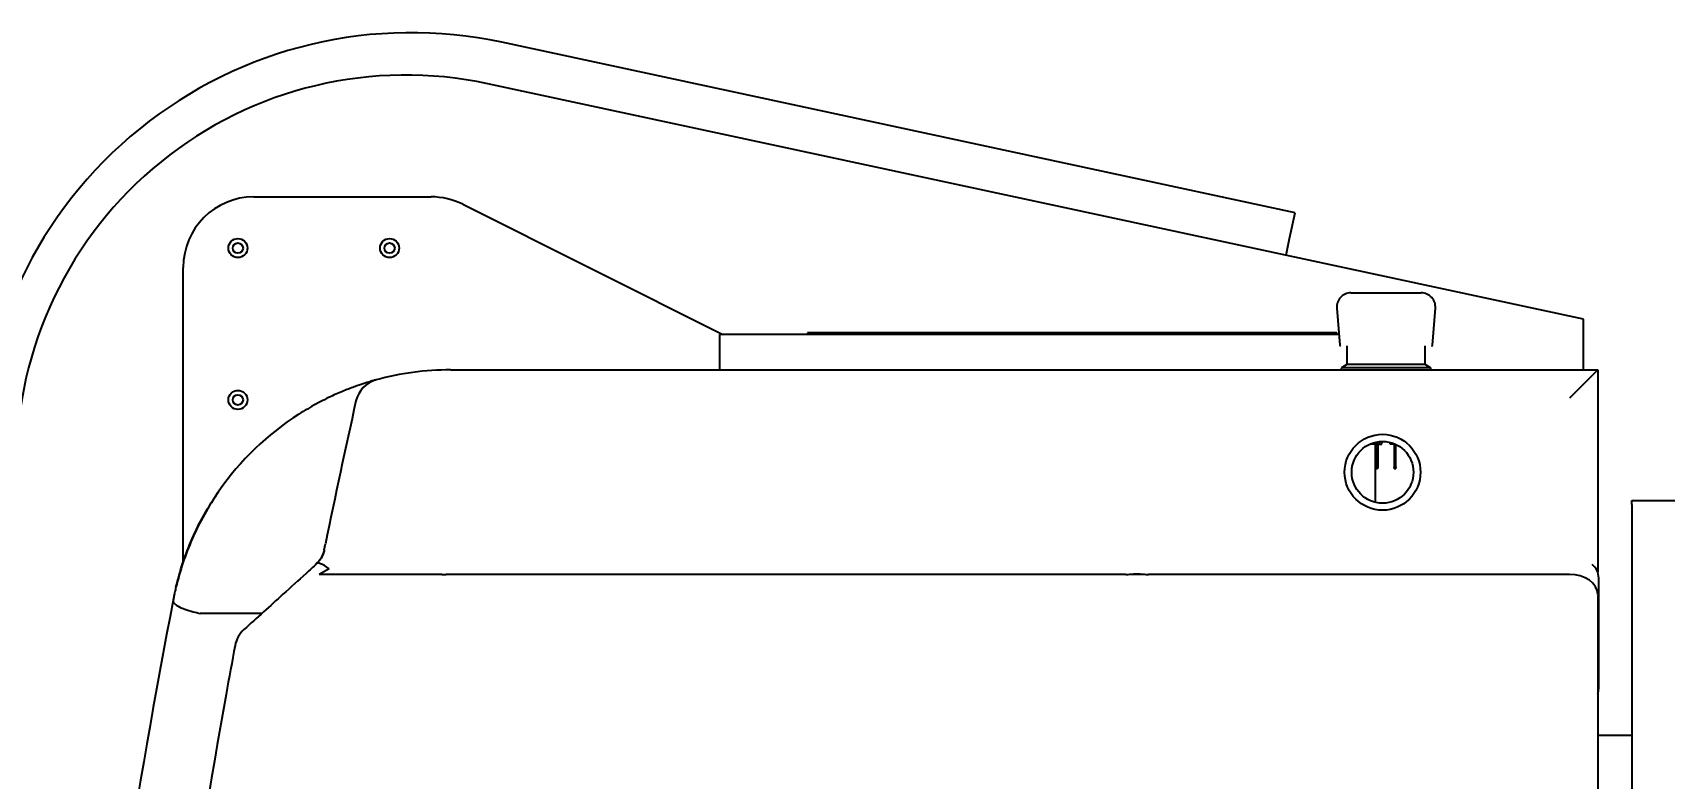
# Model space of a CAD drawing. Header units: millimetres. Extents: x -151 to 542, y -128 to 292.
# Drawn here: x 50.46 to 73.59, y 111.12 to 121.68 of the extents above; entities that cross this region are included whole.
import ezdxf

# ---------------------------------------------------------------- set-up
doc = ezdxf.new("R2010")
doc.units = ezdxf.units.MM
doc.styles.add('SLDTEXTSTYLE3', font='TXT', dxfattribs={"width": 0.7})
doc.dimstyles.new('SLDDIMSTYLE3', dxfattribs={"dimtxt": 2.857707, "dimasz": 1.5, "dimexe": 0, "dimexo": 0.0625, "dimgap": 0.714427, "dimtad": 1, "dimlfac": 20, "dimrnd": 1e-09, "dimzin": 12, "dimdsep": 46, "dimtxsty": 'SLDTEXTSTYLE3', "dimsah": 1, "dimcen": 0.09, "dimadec": 0, "dimazin": 3, "dimtfac": 1, "dimtmove": 0, "dimatfit": 0, "dimfxl": 1, "dimfrac": 2, "dimtolj": 1, "dimtzin": 12, "dimarcsym": 0})

# ---------------------------------------------------------------- blocks, each defined once
blk = doc.blocks.new('_D_4')
at = {"color": 7, "linetype": 'Continuous', "lineweight": 18}
for p, q in [((95.481, 111.305), (95.481, 113.305)), ((95.481, 102.305), (95.481, 111.305)), ((95.481, 102.305), (95.481, 100.305))]:
    blk.add_line(p, q, dxfattribs=at)
for points in [[(95.481, 111.305), (95.781, 112.805), (95.181, 112.805)], [(95.481, 102.305), (95.181, 100.805), (95.781, 100.805)]]:
    blk.add_solid(points, dxfattribs=at)
at = {"color": 7, "linetype": 'Continuous', "lineweight": 18, "insert": (92.071, 104.019), "char_height": 2.6458, "attachment_point": 1, "rotation": 90, "style": 'SLDTEXTSTYLE3'}
blk.add_mtext('180', dxfattribs=at)

msp = doc.modelspace()

# ---------------------------------------------------------------- linework, layer by layer
at = {"color": 7, "linetype": 'Continuous', "lineweight": 25}
for p, q in [((68.3541, 119.12994), (57.11021, 121.54344)), ((72.44226, 117.62265), (56.90929, 120.9568)), ((53.59226, 119.35484), (56.10619, 119.35484)), ((56.5534, 119.24927), (60.24226, 117.40484)), ((68.27539, 118.76329), (68.3541, 119.12994)), ((68.22487, 118.52791), (68.27539, 118.76329)), ((52.59226, 114.1843), (52.59226, 118.35484)), ((68.94315, 117.77853), (68.98612, 117.25355)), ((70.29839, 117.25355), (70.34136, 117.77853)), ((72.44226, 116.90484), (72.44226, 117.62265)), ((60.19226, 117.40484), (60.19226, 116.90484)), ((60.69226, 117.40484), (60.19226, 117.40484)), ((68.97374, 117.40484), (60.69226, 117.40484)), ((61.44226, 117.42984), (61.44226, 117.40484)), ((61.69226, 117.42984), (61.44226, 117.42984)), ((68.69226, 117.42984), (61.69226, 117.42984)), ((68.94226, 117.42984), (68.69226, 117.42984)), ((68.94226, 117.42984), (68.94226, 117.40484)), ((69.08726, 117.24484), (69.08726, 116.97984)), ((70.19726, 116.97984), (70.19726, 117.24484)), ((56.38108, 116.90484), (56.41972, 116.90484)), ((56.41972, 116.90484), (56.59025, 116.90484)), ((56.59025, 116.90484), (66.22623, 116.90484)), ((66.22623, 116.90484), (66.27623, 116.90484)), ((66.27623, 116.90484), (72.64226, 116.90484)), ((69.00726, 116.92449), (69.00726, 116.90484)), ((69.08726, 116.97984), (69.01171, 116.93281)), ((70.2728, 116.93281), (69.01171, 116.93281)), ((70.19726, 116.97984), (69.08726, 116.97984)), ((70.2728, 116.93281), (70.19726, 116.97984)), ((70.27726, 116.90484), (70.27726, 116.92449)), ((72.64226, 116.90484), (72.24226, 116.50484)), ((72.64226, 116.90484), (72.64226, 114.36195)), ((72.64226, 116.90484), (72.64226, 116.85484)), ((72.64226, 116.85484), (72.64226, 114.36195)), ((69.54226, 115.88948), (69.54226, 115.85484)), ((69.58226, 115.85484), (69.58226, 115.89223)), ((69.43226, 115.85484), (69.43226, 115.86204)), ((69.50226, 115.85484), (69.43226, 115.85484)), ((69.49226, 115.02893), (69.49226, 115.85484)), ((69.52726, 115.85484), (69.50226, 115.85484)), ((69.50226, 115.52984), (69.50226, 115.85484)), ((69.52726, 115.85484), (69.52726, 115.52984)), ((69.54226, 115.85484), (69.52726, 115.85484)), ((69.54226, 115.85484), (69.58226, 115.85484)), ((69.70226, 115.85484), (69.70226, 115.87829)), ((69.74226, 115.85484), (69.70226, 115.85484)), ((69.74226, 115.85484), (69.74226, 115.86583)), ((69.75726, 115.85484), (69.74226, 115.85484)), ((69.75726, 115.85484), (69.75726, 115.52984)), ((69.75726, 115.85484), (69.76947, 115.85484)), ((69.78226, 115.52984), (69.78226, 115.84893)), ((69.50226, 115.52984), (69.52726, 115.52984)), ((69.50726, 115.50484), (69.50226, 115.52984)), ((69.52226, 115.50484), (69.50726, 115.50484)), ((69.52726, 115.52984), (69.52226, 115.50484)), ((69.78226, 115.52984), (69.75726, 115.52984)), ((69.76226, 115.50484), (69.75726, 115.52984)), ((69.76226, 115.50484), (69.77726, 115.50484)), ((69.78226, 115.52984), (69.77726, 115.50484)), ((73.12476, 115.05484), (75.12476, 115.05484)), ((73.12476, 114.99821), (73.12476, 115.05484)), ((73.12476, 114.99821), (73.12476, 109.69501)), ((54.59156, 114.35862), (54.58835, 114.34885)), ((54.59156, 114.35862), (54.60834, 114.4415)), ((72.64226, 114.36195), (72.64226, 114.04014)), ((54.48824, 114.16741), (54.47825, 114.15477)), ((54.66047, 114.08811), (54.51967, 114.0084)), ((54.66047, 114.08811), (54.51967, 114.0084)), ((56.2597, 114.0084), (54.51967, 114.0084)), ((65.95301, 114.0084), (56.31999, 114.0084)), ((66.02178, 114.01142), (66.19856, 114.01142)), ((72.24226, 114.0084), (66.27623, 114.0084)), ((72.65726, 112.40484), (72.65726, 113.95484)), ((72.64226, 113.71416), (72.64226, 112.26845)), ((52.85169, 113.45484), (52.8311, 113.45675)), ((53.70461, 113.45484), (52.85169, 113.45484)), ((72.64226, 112.26845), (72.64226, 112.19774)), ((72.64226, 112.19774), (72.64226, 102.20484)), ((73.12476, 111.72984), (72.64226, 111.72984))]:
    msp.add_line(p, q, dxfattribs=at)
at = {"color": 7, "linetype": 'Continuous', "lineweight": 25, "flags": 128}
for points in [[(54.66047, 114.08811), (54.6265, 114.11293), (54.59477, 114.13355), (54.56582, 114.1496), (54.54016, 114.16082), (54.51824, 114.16701), (54.50041, 114.16806), (54.48701, 114.16396), (54.47825, 114.15477)], [(54.66047, 114.08811), (54.6265, 114.11293), (54.59477, 114.13355), (54.56582, 114.1496), (54.54016, 114.16082), (54.51824, 114.16701), (54.50041, 114.16806), (54.48701, 114.16396), (54.48298, 114.16093)], [(72.64226, 113.72555), (72.63457, 113.78073), (72.61181, 113.83379), (72.57484, 113.88269), (72.5251, 113.92555), (72.46448, 113.96073), (72.39533, 113.98687), (72.32029, 114.00296), (72.24226, 114.0084)], [(72.64226, 113.72555), (72.63457, 113.78073), (72.61181, 113.83379), (72.57484, 113.88269), (72.5251, 113.92555), (72.46448, 113.96073), (72.39533, 113.98687), (72.32029, 114.00296), (72.24226, 114.0084)], [(72.64226, 112.31955), (72.65245, 112.35607), (72.65726, 112.40484)]]:
    msp.add_lwpolyline(points, dxfattribs=at)
at = {"color": 7, "linetype": 'Continuous', "lineweight": 25}
for centre, radius in [((53.36726, 118.62984), 0.135), ((53.36726, 118.62984), 0.0725), ((55.51726, 118.62984), 0.135), ((55.51726, 118.62984), 0.0725), ((53.36726, 116.47984), 0.135), ((53.36726, 116.47984), 0.0725), ((69.59226, 115.45484), 0.5375), ((69.59226, 115.45484), 0.4375)]:
    msp.add_circle(centre, radius, dxfattribs=at)
for centre, radius, start, end in [((55.82476, 115.55484), 6.125, 77.885297, 180), ((55.74976, 115.55484), 5.525, 77.885297, 180), ((53.59226, 118.35484), 1, 90, 180), ((56.10619, 118.35484), 1, 63.434949, 90), ((69.14249, 117.79484), 0.2, 90, 184.679049), ((70.14203, 117.79484), 0.2, 355.320951, 90), ((68.99604, 117.25484), 0.01, 187.426573, 270), ((70.28848, 117.25484), 0.01, 270, 352.573427), ((56.38108, 112.90484), 4, 90, 105.301549), ((69.01726, 116.92449), 0.01, 123.690068, 180), ((70.26726, 116.92449), 0.01, 0, 56.309932), ((55.43105, 116.37722), 0.4, 105.301549, 167.34381), ((152.611, 94.55484), 100, 167.3438104, 168.5293151), ((56.38108, 112.90484), 4, 122.513623, 145.1795), ((72.40726, 113.95484), 0.25, 0, 51.78069), ((56.28984, 114.48232), 0.47489, 266.360485, 273.639515), ((66.27623, 115.0084), 1, 265.545291, 270), ((150.611, 94.55484), 100, 168.9803387, 178.5674563), ((53.72071, 112.93014), 0.4, 132.094111, 169.368548), ((151.611, 94.55484), 100, 169.368548, 169.7727178), ((151.611, 94.55484), 100, 169.7727178, 178.5674563)]:
    msp.add_arc(centre, radius, start, end, dxfattribs=at)
msp.add_ellipse((66.45301, 115.0084), major_axis=(0.86603, 0.86603), ratio=0.57735027, start_param=3.66519143, end_param=3.74294078, dxfattribs=at)
for points in [[(69.14249, 117.99484), (69.14435, 117.99484), (69.14807, 117.99484), (69.17778, 117.99484), (69.22397, 117.99484), (69.2866, 117.99484), (69.36281, 117.99484), (69.44977, 117.99484), (69.54413, 117.99484), (69.64226, 117.99484), (69.74039, 117.99484), (69.83474, 117.99484), (69.92171, 117.99484), (69.99791, 117.99484), (70.06054, 117.99484), (70.10673, 117.99484), (70.13645, 117.99484), (70.14017, 117.99484), (70.14203, 117.99484)], [(66.02178, 114.01142), (66.05049, 114.01446), (66.10789, 114.02053), (66.16834, 114.01446), (66.19856, 114.01142)]]:
    msp.add_open_spline(points, degree=3, dxfattribs=at)
for points, knots in [([(55.32485, 116.76287), (55.31974, 116.76148), (55.30953, 116.75871), (55.25622, 116.74363), (55.17284, 116.71847), (55.04971, 116.67774), (54.89428, 116.61977), (54.69723, 116.53549), (54.47296, 116.42482), (54.31173, 116.32688), (54.23108, 116.2779)], [0, 0, 0, 0, 0.08909649, 0.17830645, 0.28824909, 0.39833669, 0.53275348, 0.66731944, 0.83359327, 1, 1, 1, 1]), ([(52.48861, 113.82609), (52.51916, 113.94188), (52.58048, 114.17434), (52.71492, 114.51685), (52.88079, 114.85757), (53.02478, 115.0779), (53.0973, 115.18887)], [0, 0, 0, 0, 0.24546202, 0.4927702, 0.74454043, 1, 1, 1, 1]), ([(53.0973, 115.18887), (53.02621, 115.07943), (52.8828, 114.85865), (52.71724, 114.51841), (52.58096, 114.17472), (52.51948, 113.94261), (52.48861, 113.82609)], [0, 0, 0, 0, 0.25143382, 0.50723225, 0.75262051, 1, 1, 1, 1]), ([(54.59156, 114.35862), (54.58664, 114.33884), (54.57676, 114.29917), (54.54298, 114.22541), (54.50409, 114.18298), (54.47825, 114.15477)], [0, 0, 0, 0, 0.24998081, 0.50150498, 1, 1, 1, 1]), ([(54.59093, 114.35882), (54.58706, 114.34181), (54.57846, 114.30398), (54.5539, 114.25022), (54.52229, 114.20062), (54.49503, 114.1742), (54.48211, 114.16168)], [0, 0, 0, 0, 0.213824133, 0.475539037, 0.751483269, 1, 1, 1, 1]), ([(54.48299, 114.16095), (54.45854, 114.1381), (54.40793, 114.09079), (54.35797, 114.04504), (54.33297, 114.02255), (54.3323, 114.02194)], [0, 0, 0, 0, 0.47629921, 0.98594681, 1, 1, 1, 1]), ([(52.48861, 113.82609), (52.48332, 113.8032), (52.47463, 113.76564), (52.46479, 113.71897), (52.45817, 113.68631), (52.45415, 113.66587), (52.45151, 113.65218), (52.45046, 113.64647), (52.44925, 113.63901), (52.44858, 113.623), (52.4616, 113.59852), (52.51477, 113.5577), (52.61064, 113.51468), (52.72204, 113.47945), (52.79864, 113.4635), (52.8311, 113.45675)], [0, 0, 0, 0, 0.09273726, 0.15219769, 0.18742786, 0.22282269, 0.23058686, 0.23716697, 0.24555807, 0.27054069, 0.39045637, 0.55436672, 0.71815723, 0.8805975, 1, 1, 1, 1]), ([(54.33251, 114.02226), (54.22365, 113.92382), (53.93044, 113.65867), (53.63693, 113.39366), (53.45239, 113.22705)], [0, 0, 0, 0, 0.37126223, 1, 1, 1, 1])]:
    msp.add_open_spline(points, degree=3, knots=knots, dxfattribs=at)

# ---------------------------------------------------------------- dimensions: what is measured, and where the dimension line sits
at = {"color": 7, "linetype": 'Continuous', "lineweight": 18}
dim = msp.add_linear_dim(base=(95.48129, 111.30484), p1=(72.87476, 102.30484), p2=(72.87476, 111.30484), angle=90, dimstyle='SLDDIMSTYLE3', dxfattribs=at)
dim.commit()
dim.dimension.update_dxf_attribs({"geometry": '_D_4', "text_midpoint": (95.48129, 106.80484), "dimtype": 160})

doc.saveas('drawing.dxf')
